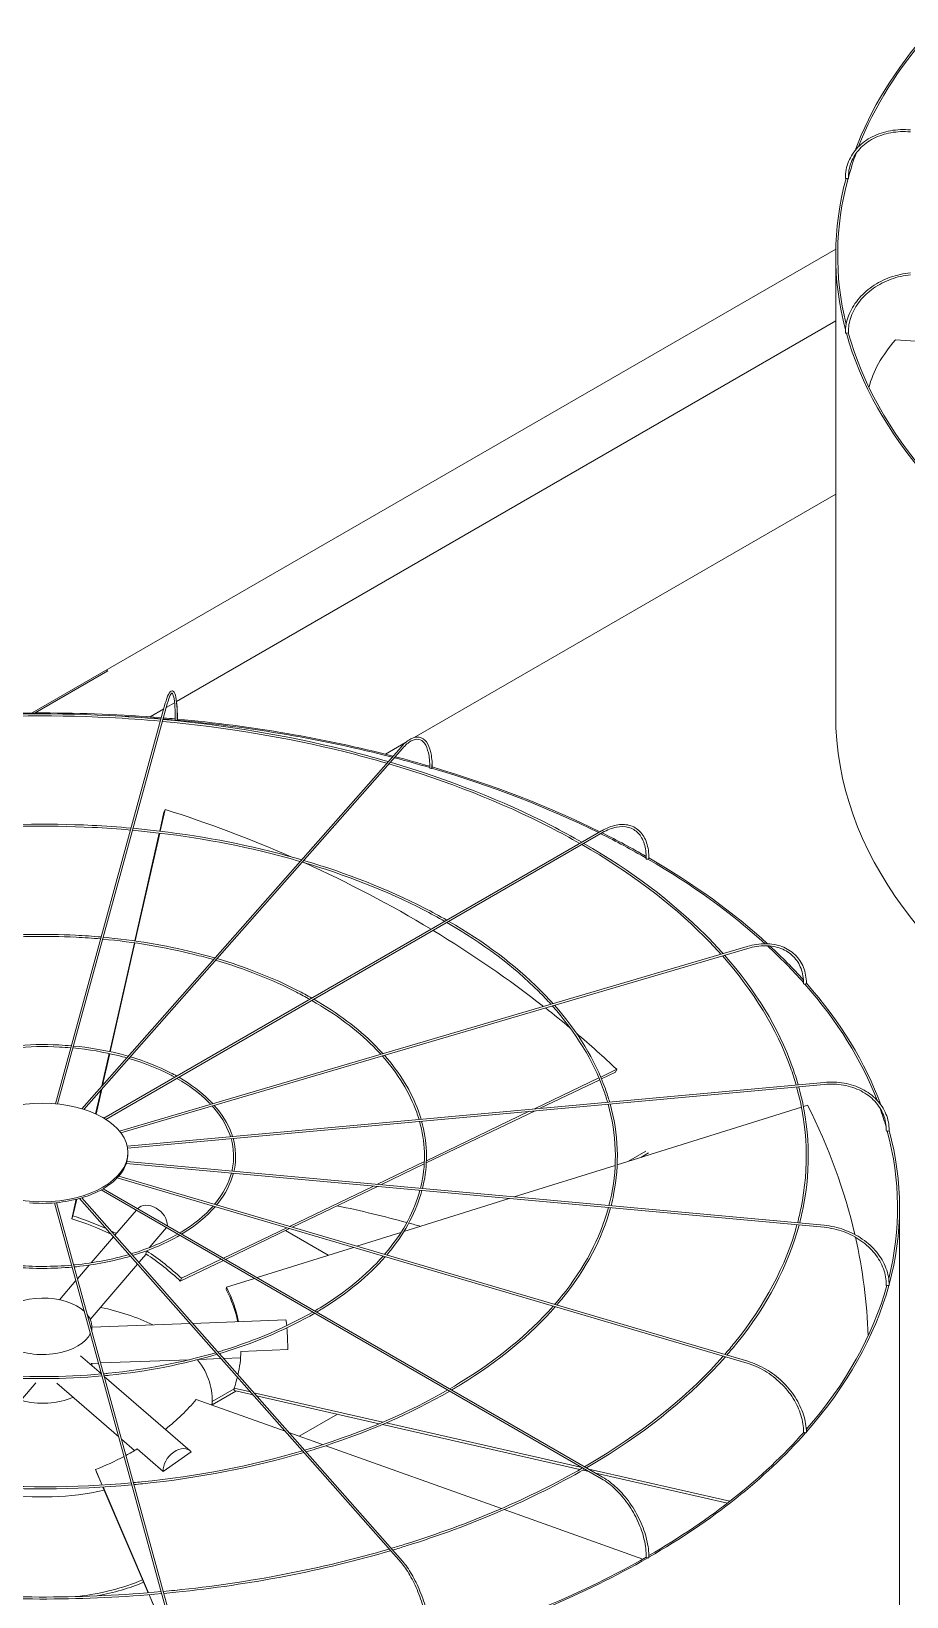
# Model space of a CAD drawing. Header units: millimetres. Extents: x -312439 to 477422, y -331570 to 212570.
# Drawn here: x -168549 to -167478, y -84572 to -82656 of the extents above; entities that cross this region are included whole.
import ezdxf

# ---------------------------------------------------------------- set-up
doc = ezdxf.new("R2010")
doc.units = ezdxf.units.MM

msp = doc.modelspace()

# ---------------------------------------------------------------- linework, layer by layer
at = {"color": 3, "linetype": 'Continuous', "lineweight": 0, "extrusion": (-1.11022e-16, 0.816497, 0.57735)}
for p, q in [((-167564.407, -82922.306), (-168548.023, -83490.197)), ((-167564.487, -83492.686), (-167564.487, -82929.797)), ((-168371.303, -83476.168), (-167564.487, -83010.352)), ((-167405.142, -83039.118), (-167491.304, -83033.622)), ((-167564.487, -83222.352), (-168080.528, -83520.289)), ((-168455.356, -83438.696), (-168544.522, -83490.175)), ((-168457.088, -83437.696), (-168455.356, -83438.696)), ((-168519.584, -83968.496), (-168385.116, -83478.327)), ((-168517.109, -83968.733), (-168382.754, -83478.975)), ((-168403.771, -83494.913), (-168387.011, -83485.237)), ((-168383.993, -83483.494), (-168373.787, -83477.602)), ((-168096.595, -83531.916), (-168487.272, -83974.598)), ((-168094.758, -83533.537), (-168484.708, -83975.394)), ((-168090.96, -83526.311), (-168115.78, -83540.641)), ((-168392, -83634.825), (-168386.771, -83611.741)), ((-168385.441, -83608.31), (-168391.461, -83634.89)), ((-168386.771, -83611.741), (-168385.441, -83608.31)), ((-168460.274, -83986.239), (-167851.082, -83634.522)), ((-168457.909, -83987.703), (-167849.857, -83636.644)), ((-168422.43, -83769.17), (-168392.544, -83637.227)), ((-168392.005, -83637.292), (-168421.894, -83769.247)), ((-168453.123, -83904.677), (-168422.973, -83771.567)), ((-168422.437, -83771.644), (-168452.595, -83904.791)), ((-168441.232, -84002.072), (-167672.662, -83775.978)), ((-168439.596, -84004.144), (-167671.971, -83778.328)), ((-168462.637, -83946.684), (-168453.664, -83907.066)), ((-168453.137, -83907.18), (-168461.893, -83945.84)), ((-167852.139, -83935.822), (-167832.533, -83926.412)), ((-167833.863, -83929.844), (-167832.533, -83926.412)), ((-167578.767, -83942.36), (-168431.855, -84020.369)), ((-167578.544, -83944.799), (-168431.398, -84022.787)), ((-167933.313, -83974.781), (-167854.35, -83936.883)), ((-167853.374, -83939.208), (-167926.123, -83974.123)), ((-167833.863, -83929.844), (-167851.162, -83938.147)), ((-168470.394, -83980.926), (-168463.765, -83951.664)), ((-168463.021, -83950.82), (-168469.893, -83981.158)), ((-167932.454, -83977.162), (-168065.613, -84041.069)), ((-168065.494, -84038.219), (-167939.645, -83977.819)), ((-167606.427, -83972.532), (-167831.954, -84043.183)), ((-167598.983, -83970.2), (-167604.075, -83971.795)), ((-167578.767, -84119.789), (-168432.925, -84041.682)), ((-167578.544, -84117.35), (-168432.202, -84039.289)), ((-168430.989, -84030.122), (-168430.989, -84028.122)), ((-168126.054, -84067.284), (-168067.989, -84039.417)), ((-167796.923, -84026.569), (-167818.281, -84038.9)), ((-167803.134, -84034.155), (-167793.459, -84028.569)), ((-167672.662, -84286.171), (-168443.99, -84059.266)), ((-167671.971, -84283.821), (-168442.152, -84057.253)), ((-168068.132, -84042.279), (-168121.165, -84067.731)), ((-167834.441, -84043.962), (-167957.955, -84082.656)), ((-168463.672, -84073.948), (-167851.082, -84427.627)), ((-167849.857, -84425.505), (-168461.195, -84072.549)), ((-168233.218, -84118.716), (-168130.359, -84069.35)), ((-168125.47, -84069.797), (-168229.61, -84119.778)), ((-168520.63, -84089.838), (-168385.116, -84583.822)), ((-168382.754, -84583.174), (-168518.152, -84089.615)), ((-168499.467, -84109.282), (-168494.083, -84085.514)), ((-168493.497, -84085.367), (-168498.137, -84105.851)), ((-168490.017, -84084.441), (-168096.595, -84530.233)), ((-168094.758, -84528.612), (-168487.414, -84083.689)), ((-168420.575, -84098.83), (-168446.922, -84129.571)), ((-167964.033, -84084.56), (-168093.015, -84124.966)), ((-167486.28, -84658.546), (-167486.28, -84095.657)), ((-168499.467, -84109.282), (-168498.137, -84105.851)), ((-168448.532, -84131.449), (-168475.736, -84163.191)), ((-168383.783, -84120.072), (-168404.907, -84144.72)), ((-168314.044, -84157.507), (-168236.516, -84120.299)), ((-168232.908, -84121.361), (-168311.402, -84159.033)), ((-168185.779, -84154.026), (-168238.068, -84123.837)), ((-168096.619, -84126.095), (-168150.624, -84143.013)), ((-168408.442, -84152.618), (-168417.38, -84163.046)), ((-168154.827, -84144.33), (-168272.836, -84181.299)), ((-168478.167, -84166.028), (-168492.577, -84182.841)), ((-168418.989, -84164.924), (-168476.956, -84232.56)), ((-168314.077, -84160.317), (-168366.789, -84185.615)), ((-168365.459, -84182.183), (-168316.719, -84158.791)), ((-168494.501, -84185.086), (-168514.558, -84208.489)), ((-168366.789, -84185.615), (-168365.459, -84182.183)), ((-168310.45, -84196.009), (-168310.355, -84193.052)), ((-168276.012, -84182.294), (-168310.355, -84193.052)), ((-168237.513, -84233.219), (-168351.715, -84237.451)), ((-168354.879, -84237.569), (-168475.153, -84242.026)), ((-168475.153, -84240.983), (-168475.153, -84246.357)), ((-168292.511, -84271.646), (-168235.283, -84269.525)), ((-168463.25, -84299.334), (-168488.792, -84277.2)), ((-168466.827, -84285.963), (-168475.834, -84286.297)), ((-168475.153, -84286.272), (-168475.153, -84289.02)), ((-168355.699, -84281.844), (-168464.313, -84285.87)), ((-168317.068, -84280.413), (-168343.795, -84281.403)), ((-168292.989, -84279.52), (-168313.904, -84280.295)), ((-168608.334, -84385.852), (-168543.493, -84310.195)), ((-168354.806, -84393.31), (-168459.799, -84302.325)), ((-168442.075, -84376.191), (-168517.749, -84310.614)), ((-168300.896, -84317.537), (-168327.875, -84333.114)), ((-168327.875, -84337.114), (-168298.67, -84320.252)), ((-168300.966, -84319.729), (-168300.871, -84316.772)), ((-168277.687, -84325.035), (-168300.966, -84319.729)), ((-168300.871, -84316.772), (-168280.977, -84321.307)), ((-168276.888, -84322.239), (-168118.719, -84358.294)), ((-168123.297, -84360.229), (-168273.597, -84325.968)), ((-168238.56, -84369.371), (-168347.266, -84330.544)), ((-168327.875, -84337.47), (-168327.875, -84330.22)), ((-168174.493, -84348.559), (-168221.249, -84375.554)), ((-167877.638, -84416.228), (-168119.204, -84361.162)), ((-168114.66, -84359.22), (-167874.904, -84413.873)), ((-168422.688, -84392.992), (-168438.743, -84379.079)), ((-168192.538, -84385.809), (-168233.789, -84371.075)), ((-168419.413, -84391.036), (-168387.617, -84418.59)), ((-168387.617, -84418.59), (-168353.422, -84394.77)), ((-167973.529, -84464.033), (-168188.764, -84387.157)), ((-168470.46, -84416.36), (-168462.34, -84435.276)), ((-168469.225, -84419.697), (-168470.46, -84416.36)), ((-168462.532, -84435.287), (-168469.225, -84419.697)), ((-167866.38, -84418.794), (-167874.114, -84417.031)), ((-167866.809, -84415.718), (-167694.092, -84455.09)), ((-167697.058, -84457.392), (-167858.285, -84420.64)), ((-168405.927, -84567.143), (-168461.505, -84437.679)), ((-168461.313, -84437.667), (-168405.736, -84567.128)), ((-167800.472, -84525.844), (-167970.158, -84465.237)), ((-168376.231, -84636.316), (-168404.907, -84569.518)), ((-168404.717, -84569.503), (-168376.298, -84635.7))]:
    msp.add_line(p, q, dxfattribs=at)
at = {"color": 3, "linetype": 'Continuous', "lineweight": 0}
for centre, major_axis, ratio, start_param, end_param in [((-166515.719, -82929.797), (-1048.768, 0), 0.57735027, 5.81359811, 6.07011802), ((-166515.719, -82929.797), (-1046.319, 0), 0.57735027, 5.81336511, 6.06128621), ((-166515.719, -82929.797), (-1046.319, 0), 0.57735027, 6.07532621, 6.12502314), ((-166515.719, -82929.797), (-1048.768, 0), 0.57735027, 6.12772105, 6.43448057), ((-166515.719, -82929.797), (-1046.319, 0), 0.57735027, 6.1272654, 6.42392093), ((-167551.403, -82835.38), (1.225, 0), 0.57735027, 3.14159265, 5.07887352), ((-167550.194, -82835.491), (1.225, 0.023), 0.57529521, 4.54449158, 6.11528791), ((-167550.194, -82835.491), (1.225, 0.023), 0.57529521, 6.11528791, 6.28318531), ((-167551.403, -83024.714), (1.225, 0), 0.57735027, 3.14159265, 5.39303278), ((-166515.719, -82929.797), (-1048.768, 0), 0.57735027, 0.1585854, 0.46892864), ((-167550.194, -83024.603), (1.225, 0.023), 0.57926583, 4.8585762, 6.28318531), ((-166515.719, -82929.797), (-1046.319, 0), 0.57735027, 0.15790655, 0.46457773), ((-166515.814, -83095.842), (-1010.701, -20.593), 0.30331876, 6.01219977, 6.20271663), ((-168535.048, -84095.657), (-1048.768, 0), 0.57735027, 4.57359934, 4.85199434), ((-168535.048, -84095.657), (-1046.319, 0), 0.57735027, 4.57364216, 4.63432464), ((-168535.048, -84095.657), (-1046.319, 0), 0.57735027, 4.55682048, 4.57124415), ((-168535.048, -84095.657), (-1048.768, 0), 0.57735027, 4.55718579, 4.57120693), ((-168371.705, -83498.903), (1.225, -0.004), 0.56474576, 3.14159265, 4.55699194), ((-168371.705, -83498.903), (1.225, -0.004), 0.56474576, 4.55699194, 6.12778827), ((-168535.048, -84095.657), (-1046.319, 0), 0.57735027, 4.2914666, 4.55448885), ((-168371.513, -83498.205), (1.225, 0), 0.57735027, 5.71748689, 6.28318531), ((-168535.048, -84095.657), (-1048.768, 0), 0.57735027, 4.29134899, 4.55463788), ((-166515.719, -83492.686), (-1048.768, 0), 0.57735027, 0, 3.14159265), ((-168535.048, -84095.657), (-1048.768, 0), 0.57735027, 4.24381435, 4.28857014), ((-168535.048, -84095.657), (-1046.319, 0), 0.57735027, 4.24262693, 4.28868124), ((-168060.184, -83557.342), (1.225, -0.01), 0.56597275, 3.14159265, 4.24604342), ((-168060.184, -83557.342), (1.225, -0.01), 0.56597275, 4.24604342, 5.81683974), ((-168535.048, -84095.657), (-1046.319, 0), 0.57735027, 4.00461262, 4.24016109), ((-168059.628, -83556.712), (1.225, 0), 0.57735027, 5.29033196, 6.28318531), ((-168535.048, -84095.657), (-1048.768, 0), 0.57735027, 4.00443097, 4.24060103), ((-168533.718, -84262.937), (-942.562, 365.4), 0.65992862, 4.64663537, 4.80984928), ((-168535.048, -84095.657), (-1046.319, 0), 0.57735027, 3.92863661, 4.00129229), ((-168535.048, -84095.657), (-1048.768, 0), 0.57735027, 3.93098858, 4.00111844), ((-168533.718, -84262.937), (-942.562, 365.4), 0.65992862, 4.45394149, 4.62923067), ((-167795.189, -83668.499), (1.225, -0.016), 0.56830663, 3.14159265, 3.93464288), ((-167795.189, -83668.499), (1.225, -0.016), 0.56830663, 3.93464288, 5.50543921), ((-168535.048, -84095.657), (-1046.319, 0), 0.57735027, 3.70570419, 3.9258203), ((-167794.323, -83667.999), (-1.225, 0), 0.57735027, 1.83263032, 3.14159265), ((-168535.048, -84095.657), (-1048.768, 0), 0.57735027, 3.70411228, 3.92650775), ((-168533.718, -84262.937), (-942.562, 365.4), 0.65992862, 4.28319099, 4.45112181), ((-168535.048, -84095.657), (-1046.319, 0), 0.57735027, 3.61515195, 3.70067928), ((-168535.048, -84095.657), (-1048.768, 0), 0.57735027, 3.61992048, 3.69877001), ((-167602.659, -83821.495), (-1.225, 0.021), 0.57151893, 0, 0.48093441), ((-167602.659, -83821.495), (-1.225, 0.021), 0.57151893, 0.48093441, 2.05173073), ((-168535.048, -84095.657), (-1046.319, 0), 0.57735027, 3.3609423, 3.61148113), ((-167601.567, -83821.174), (-1.225, 0), 0.57735027, 1.51847105, 3.14159265), ((-168535.048, -84095.657), (-1048.768, 0), 0.57735027, 3.35086888, 3.61231471), ((-168533.718, -84262.937), (-942.562, 365.4), 0.65992862, 4.23904287, 4.2800546), ((-168533.718, -84262.937), (-942.562, 365.4), 0.65992862, 4.15803474, 4.22871948), ((-168534.953, -84263.412), (1010.388, -32.497), 0.79709982, 0.20844184, 0.41264052), ((-168535.048, -84095.657), (-1046.319, 0), 0.57735027, 3.30554955, 3.34466555), ((-167501.439, -84001.351), (-1.225, 0.023), 0.57529521, 0, 0.1678974), ((-167501.439, -84001.351), (-1.225, 0.023), 0.57529521, 0.1678974, 1.73869372), ((-168535.048, -84095.657), (-1046.319, 0), 0.57735027, 2.9973499, 3.29716571), ((-167500.23, -84001.241), (-1.225, 0), 0.57735027, 1.20431179, 3.14159265), ((-168535.048, -84095.657), (-1048.768, 0), 0.57735027, 2.98561554, 3.29783032), ((-168535.481, -84030.122), (-104.492, 0), 0.57735027, 2.67392209, 2.98094469), ((-168535.481, -84030.122), (-104.492, 0), 0.57735027, 2.98808135, 3.14159265), ((-168535.481, -84030.122), (-104.492, 0), 0.57735027, 2.35976282, 2.66678542), ((-168535.481, -84030.122), (-104.492, 0), 0.57735027, 2.04560356, 2.35262616), ((-168535.481, -84030.122), (-104.492, 0), 0.57735027, 1.41728503, 1.72430763), ((-168535.481, -84030.122), (-104.492, 0), 0.57735027, 1.73144429, 2.03846689), ((-168402.458, -84111.663), (-16.786, 14.386), 0.73180825, 3.6699438, 6.25547108), ((-168535.048, -84660.546), (1046.319, 0), 0.57735027, 1.13086203, 1.21917829), ((-168535.048, -84266.369), (-226.18, 87.683), 0.65992862, 4.59602029, 4.80984928), ((-168533.718, -84262.937), (226.18, -87.683), 0.65992862, 1.48816133, 1.66825663), ((-168535.048, -84660.546), (1046.319, 0), 0.57735027, 1.11315293, 1.12829513), ((-168533.718, -84262.937), (226.18, -87.683), 0.65992862, 1.43137513, 1.46305029), ((-168534.953, -84263.412), (1010.388, -32.497), 0.79709982, 0.05380476, 0.20420122), ((-168535.048, -84266.369), (-226.18, 87.683), 0.65992862, 4.15803474, 4.39268064), ((-168533.718, -84262.937), (226.18, -87.683), 0.65992862, 1.01644208, 1.25303729), ((-168534.953, -84263.412), (242.456, -7.798), 0.79709982, 0.18583027, 0.41264052), ((-168535.048, -84095.657), (-1046.319, 0), 0.57735027, 2.6752935, 2.98289949), ((-168535.048, -84095.657), (-1048.768, 0), 0.57735027, 2.67086857, 2.98332964), ((-167501.439, -84190.463), (-1.225, 0.023), 0.57926583, 0, 1.42460911), ((-167500.23, -84190.574), (-1.225, 0), 0.57735027, 0.89015252, 3.14159265), ((-168535.048, -84240.983), (-59.895, 0), 0.57735027, 3.69756416, 5.76575409), ((-168535.048, -84266.369), (242.456, -7.798), 0.79709982, 0.20115917, 0.41264052), ((-168535.048, -84240.983), (-59.895, 0), 0.57735027, 3.02719924, 3.57014533), ((-168535.048, -84330.22), (-207.174, 0), 0.57735027, 4.00561733, 4.36390833), ((-168236.694, -84255.311), (-0.819, 22.092), 0.05230802, 5.46284956, 6.28318531), ((-168535.048, -84240.983), (-59.895, 0), 0.57735027, 0.78539816, 2.89978042), ((-168236.694, -84255.311), (-0.819, 22.092), 0.05230802, 4.01155215, 5.31083021), ((-168534.953, -84263.412), (242.456, -7.798), 0.79709982, 6.13145768, 6.28093219), ((-168535.048, -84330.22), (-207.174, 0), 0.57735027, 3.08204121, 3.55783774), ((-168534.953, -84263.412), (242.456, -7.798), 0.79709982, 6.04401129, 6.11604234), ((-168535.048, -84300.605), (-59.895, 0), 0.57735027, 1.1079301, 2.23846982), ((-168536.283, -84263.032), (-227.492, -84.221), 0.6873805, 2.02158825, 2.2576377), ((-168535.048, -84095.657), (-1046.319, 0), 0.57735027, 2.35898226, 2.6687056), ((-168535.048, -84095.657), (-1048.768, 0), 0.57735027, 2.35667794, 2.66891462), ((-167602.659, -84370.32), (-1.225, 0.021), 0.58304212, 0, 1.10944839), ((-167601.567, -84370.641), (-1.225, 0), 0.57735027, 0.57599326, 3.14159265), ((-168536.283, -84263.032), (-227.492, -84.221), 0.6873805, 1.60582316, 1.76537716), ((-168536.283, -84263.032), (-227.492, -84.221), 0.6873805, 1.7758456, 1.84274406), ((-168369.284, -84410.017), (14.478, 16.707), 0.67950023, 6.14949631, 8.84418497), ((-168535.048, -84330.22), (-207.174, 0), 0.57735027, 1.30817895, 1.9425337), ((-168535.048, -84095.657), (-1046.319, 0), 0.57735027, 2.04376734, 2.35460013), ((-168535.048, -84095.657), (-1048.768, 0), 0.57735027, 2.04258502, 2.35459852), ((-167795.189, -84523.315), (-1.225, 0.017), 0.58625442, 0, 0.79329185), ((-167794.323, -84523.815), (-1.225, 0), 0.57735027, 0.26183399, 3.14159265), ((-168535.048, -84454.725), (-207.174, 0), 0.57735027, 1.77816663, 2.202298), ((-168535.048, -84454.725), (-212.072, 0), 0.57735027, 1.89063678, 2.19285982)]:
    msp.add_ellipse(centre, major_axis=major_axis, ratio=ratio, start_param=start_param, end_param=end_param, dxfattribs=at)
msp.add_ellipse((-168535.481, -84028.122), major_axis=(-104.492, 0), ratio=0.57735027, dxfattribs=at)
for points, knots in [([(-167552.628, -82835.38), (-167552.628, -82828.436), (-167551.296, -82821.606), (-167546.101, -82808.863), (-167542.239, -82802.953), (-167532.382, -82792.639), (-167526.389, -82788.236), (-167512.872, -82781.353), (-167505.349, -82778.874), (-167489.503, -82776.067), (-167481.183, -82775.739), (-167472.866, -82776.499)], [4.71238898, 4.71238898, 4.71238898, 4.71238898, 5.02654825, 5.02654825, 5.34070751, 5.34070751, 5.65486678, 5.65486678, 5.96902604, 5.96902604, 6.28318531, 6.28318531, 6.28318531, 6.28318531]), ([(-167473.089, -82778.939), (-167481.15, -82778.202), (-167489.206, -82778.531), (-167504.499, -82781.284), (-167511.733, -82783.706), (-167524.656, -82790.389), (-167530.343, -82794.646), (-167539.618, -82804.561), (-167543.204, -82810.215), (-167547.942, -82822.366), (-167549.093, -82828.862), (-167548.969, -82835.468)], [0, 0, 0, 0, 0.31726804, 0.31726804, 0.63453608, 0.63453608, 0.95180412, 0.95180412, 1.26907216, 1.26907216, 1.5863402, 1.5863402, 1.5863402, 1.5863402]), ([(-167552.628, -83024.714), (-167552.628, -83017.769), (-167551.297, -83010.714), (-167546.122, -82997.074), (-167542.28, -82990.492), (-167532.471, -82978.435), (-167526.506, -82972.96), (-167513.037, -82963.639), (-167505.535, -82959.794), (-167489.719, -82954.099), (-167481.406, -82952.251), (-167473.089, -82951.49)], [4.71238898, 4.71238898, 4.71238898, 4.71238898, 5.02654825, 5.02654825, 5.34070751, 5.34070751, 5.65486678, 5.65486678, 5.96902604, 5.96902604, 6.28318531, 6.28318531, 6.28318531, 6.28318531]), ([(-167472.866, -82953.929), (-167480.927, -82954.666), (-167488.991, -82956.47), (-167504.313, -82962.03), (-167511.568, -82965.786), (-167524.541, -82974.866), (-167530.256, -82980.189), (-167539.579, -82991.86), (-167543.185, -82998.205), (-167547.942, -83011.276), (-167549.093, -83017.998), (-167548.969, -83024.58)], [0, 0, 0, 0, 0.31726804, 0.31726804, 0.63453608, 0.63453608, 0.95180412, 0.95180412, 1.26907216, 1.26907216, 1.5863402, 1.5863402, 1.5863402, 1.5863402]), ([(-168370.289, -83498.205), (-168370.289, -83491.391), (-168370.495, -83485.325), (-168371.306, -83475.251), (-168371.903, -83471.255), (-168373.511, -83465.568), (-168374.413, -83463.507), (-168377.553, -83463.046), (-168378.546, -83463.636), (-168380.751, -83465.977), (-168381.981, -83468.595), (-168383.899, -83474.121), (-168384.508, -83476.111), (-168385.116, -83478.327)], [4.71238898, 4.71238898, 4.71238898, 4.71238898, 5.02654825, 5.02654825, 5.34070751, 5.34070751, 5.65486678, 5.65486678, 5.82360284, 5.82360284, 6.1377621, 6.1377621, 6.28318531, 6.28318531, 6.28318531, 6.28318531]), ([(-168382.754, -83478.975), (-168381.481, -83474.335), (-168380.204, -83470.769), (-168377.979, -83466.447), (-168376.983, -83465.848), (-168376.876, -83465.848), (-168376.057, -83466.442), (-168374.648, -83471.1), (-168374.071, -83474.5), (-168373.229, -83483.473), (-168372.981, -83489.193), (-168372.928, -83496.745), (-168372.926, -83497.813), (-168372.93, -83498.899)], [0, 0, 0, 0, 0.31526689, 0.31526689, 0.60947257, 0.60947257, 0.92674061, 0.92674061, 1.22083726, 1.22083726, 1.53563039, 1.53563039, 1.5863402, 1.5863402, 1.5863402, 1.5863402]), ([(-168371.816, -83473.664), (-168371.779, -83473.907), (-168371.743, -83474.154), (-168371.136, -83478.501), (-168370.759, -83483.714), (-168370.506, -83492.663), (-168370.471, -83495.704), (-168370.48, -83498.904)], [7.384497053, 7.384497053, 7.384497053, 7.384497053, 7.403952931, 7.403952931, 7.721220971, 7.721220971, 7.869487909, 7.869487909, 7.869487909, 7.869487909]), ([(-168390.47, -83497.846), (-168411.715, -83495.924), (-168433.075, -83494.425), (-168529.776, -83489.581), (-168605.841, -83491.094), (-168680.492, -83497.846)], [3.771589677, 3.771589677, 3.771589677, 3.771589677, 3.840445898, 3.840445898, 4.082391957, 4.082391957, 4.082391957, 4.082391957]), ([(-168391.129, -83500.246), (-168411.921, -83498.371), (-168432.822, -83496.901), (-168529.074, -83492.03), (-168605.163, -83493.513), (-168679.833, -83500.246)], [3.7720633, 3.7720633, 3.7720633, 3.7720633, 3.839550132, 3.839550132, 4.081918334, 4.081918334, 4.081918334, 4.081918334]), ([(-168114.046, -83551.69), (-168130.774, -83546.816), (-168147.756, -83542.233), (-168236.431, -83520.148), (-168311.771, -83507.525), (-168388.651, -83500.471)], [3.459637643, 3.459637643, 3.459637643, 3.459637643, 3.519736913, 3.519736913, 3.769381517, 3.769381517, 3.769381517, 3.769381517]), ([(-168112.256, -83549.661), (-168129.518, -83544.615), (-168147.05, -83539.878), (-168236.148, -83517.72), (-168311.305, -83505.13), (-168387.992, -83498.072)], [3.458315721, 3.458315721, 3.458315721, 3.458315721, 3.520259366, 3.520259366, 3.768912043, 3.768912043, 3.768912043, 3.768912043]), ([(-168058.403, -83556.712), (-168058.403, -83549.851), (-168059.005, -83543.656), (-168061.391, -83533.155), (-168063.169, -83528.843), (-168067.892, -83522.504), (-168070.887, -83520.481), (-168077.448, -83519.342), (-168080.885, -83520.035), (-168088.137, -83523.716), (-168091.995, -83526.86), (-168096.092, -83531.35), (-168096.343, -83531.631), (-168096.595, -83531.916)], [4.71238898, 4.71238898, 4.71238898, 4.71238898, 5.02654825, 5.02654825, 5.34070751, 5.34070751, 5.65486678, 5.65486678, 5.94845155, 5.94845155, 6.26261081, 6.26261081, 6.28318531, 6.28318531, 6.28318531, 6.28318531]), ([(-168094.758, -83533.537), (-168091.102, -83529.394), (-168087.471, -83526.332), (-168080.739, -83522.644), (-168077.676, -83522.018), (-168072.311, -83522.958), (-168069.923, -83524.534), (-168065.815, -83530.128), (-168064.15, -83534.147), (-168061.941, -83544.158), (-168061.382, -83550.12), (-168061.406, -83556.947), (-168061.407, -83557.139), (-168061.409, -83557.332)], [6.28318531, 6.28318531, 6.28318531, 6.28318531, 6.59783007, 6.59783007, 6.91209691, 6.91209691, 7.22936495, 7.22936495, 7.54663299, 7.54663299, 7.86046851, 7.86046851, 7.86952551, 7.86952551, 7.86952551, 7.86952551]), ([(-167877.674, -83649.876), (-167889.412, -83643.171), (-167901.459, -83636.646), (-167973.541, -83599.624), (-168040.15, -83573.384), (-168111.45, -83552.45)], [3.146975566, 3.146975566, 3.146975566, 3.146975566, 3.199958928, 3.199958928, 3.456525414, 3.456525414, 3.456525414, 3.456525414]), ([(-167875.219, -83648.458), (-167887.399, -83641.476), (-167899.909, -83634.687), (-167972.308, -83597.509), (-168038.663, -83571.336), (-168109.661, -83550.423)], [3.145113132, 3.145113132, 3.145113132, 3.145113132, 3.200037836, 3.200037836, 3.455209352, 3.455209352, 3.455209352, 3.455209352]), ([(-168058.997, -83553.294), (-168058.974, -83554.111), (-168058.961, -83554.938), (-168058.954, -83556.295), (-168058.955, -83556.818), (-168058.959, -83557.345)], [7.8059806913, 7.8059806913, 7.8059806913, 7.8059806913, 7.8451401512, 7.8451401512, 7.8694167814, 7.8694167814, 7.8694167814, 7.8694167814]), ([(-168427.037, -83631.141), (-168442.886, -83629.713), (-168458.819, -83628.598), (-168531.134, -83624.982), (-168588.055, -83626.107), (-168643.925, -83631.141)], [3.772165081, 3.772165081, 3.772165081, 3.772165081, 3.840593344, 3.840593344, 4.081816553, 4.081816553, 4.081816553, 4.081816553]), ([(-168427.696, -83633.541), (-168443.091, -83632.16), (-168458.566, -83631.074), (-168530.432, -83627.431), (-168587.376, -83628.526), (-168643.266, -83633.541)], [3.772797592, 3.772797592, 3.772797592, 3.772797592, 3.839399606, 3.839399606, 4.081184042, 4.081184042, 4.081184042, 4.081184042]), ([(-168220.165, -83671.935), (-168232.423, -83668.375), (-168244.861, -83665.023), (-168311.058, -83648.533), (-168367.559, -83639.062), (-168425.217, -83633.766)], [3.460983159, 3.460983159, 3.460983159, 3.460983159, 3.519648571, 3.519648571, 3.769222865, 3.769222865, 3.769222865, 3.769222865]), ([(-168218.374, -83669.905), (-168231.166, -83666.174), (-168244.155, -83662.669), (-168310.775, -83646.105), (-168367.094, -83636.666), (-168424.559, -83631.367)], [3.459218713, 3.459218713, 3.459218713, 3.459218713, 3.520344822, 3.520344822, 3.768597722, 3.768597722, 3.768597722, 3.768597722]), ([(-167793.098, -83667.999), (-167793.098, -83661.099), (-167794.043, -83654.719), (-167797.777, -83643.604), (-167800.57, -83638.87), (-167807.764, -83631.59), (-167812.157, -83629.046), (-167822.027, -83626.441), (-167827.494, -83626.373), (-167838.951, -83628.648), (-167844.947, -83631), (-167850.976, -83634.461), (-167851.029, -83634.492), (-167851.082, -83634.522)], [3.14159265, 3.14159265, 3.14159265, 3.14159265, 3.45575192, 3.45575192, 3.76991118, 3.76991118, 4.08269654, 4.08269654, 4.39544819, 4.39544819, 4.70960746, 4.70960746, 4.71238898, 4.71238898, 4.71238898, 4.71238898]), ([(-167849.857, -83636.644), (-167844.108, -83633.324), (-167838.382, -83631.082), (-167827.585, -83628.942), (-167822.519, -83629.042), (-167813.515, -83631.496), (-167809.57, -83633.845), (-167803.079, -83640.619), (-167800.537, -83645.052), (-167797.157, -83655.641), (-167796.324, -83661.79), (-167796.414, -83668.483)], [1.57079633, 1.57079633, 1.57079633, 1.57079633, 1.88806437, 1.88806437, 2.20533241, 2.20533241, 2.52260045, 2.52260045, 2.83986849, 2.83986849, 3.15713653, 3.15713653, 3.15713653, 3.15713653]), ([(-167704.929, -83785.471), (-167711.562, -83778.07), (-167718.492, -83770.758), (-167766.712, -83722.569), (-167817.122, -83684.713), (-167875.216, -83651.285)], [2.833719703, 2.833719703, 2.833719703, 2.833719703, 2.880073873, 2.880073873, 3.143270218, 3.143270218, 3.143270218, 3.143270218]), ([(-167702.327, -83784.705), (-167709.205, -83776.998), (-167716.402, -83769.386), (-167764.809, -83720.994), (-167814.994, -83683.236), (-167872.766, -83649.87)], [2.831913395, 2.831913395, 2.831913395, 2.831913395, 2.879924499, 2.879924499, 3.141418031, 3.141418031, 3.141418031, 3.141418031]), ([(-168042.95, -83745.297), (-168051.456, -83740.457), (-168060.177, -83735.742), (-168113.97, -83708.112), (-168164.005, -83688.407), (-168217.567, -83672.693)], [3.148849473, 3.148849473, 3.148849473, 3.148849473, 3.199944541, 3.199944541, 3.456834427, 3.456834427, 3.456834427, 3.456834427]), ([(-168040.493, -83743.879), (-168049.441, -83738.761), (-168058.627, -83733.783), (-168112.737, -83705.997), (-168162.518, -83686.36), (-168215.778, -83670.666)], [3.146361804, 3.146361804, 3.146361804, 3.146361804, 3.200049713, 3.200049713, 3.455080387, 3.455080387, 3.455080387, 3.455080387]), ([(-167913.171, -83846.73), (-167917.932, -83841.448), (-167922.895, -83836.225), (-167958.873, -83800.273), (-167996.785, -83771.82), (-168040.488, -83746.705)], [2.83591825, 2.83591825, 2.83591825, 2.83591825, 2.880098074, 2.880098074, 3.143909361, 3.143909361, 3.143909361, 3.143909361]), ([(-167910.567, -83845.964), (-167915.574, -83840.375), (-167920.805, -83834.853), (-167956.97, -83798.697), (-167994.657, -83770.343), (-168038.037, -83745.29)], [2.833499431, 2.833499431, 2.833499431, 2.833499431, 2.879899034, 2.879899034, 3.141439875, 3.141439875, 3.141439875, 3.141439875]), ([(-168463.592, -83764.392), (-168474.048, -83763.456), (-168484.559, -83762.725), (-168532.496, -83760.336), (-168570.277, -83761.074), (-168607.37, -83764.392)], [3.773286698, 3.773286698, 3.773286698, 3.773286698, 3.840886477, 3.840886477, 4.080694936, 4.080694936, 4.080694936, 4.080694936]), ([(-168464.25, -83766.792), (-168474.253, -83765.903), (-168484.306, -83765.201), (-168531.794, -83762.785), (-168569.598, -83763.493), (-168606.712, -83766.792)], [3.774238416, 3.774238416, 3.774238416, 3.774238416, 3.839097695, 3.839097695, 4.079743218, 4.079743218, 4.079743218, 4.079743218]), ([(-168326.253, -83792.144), (-168334.049, -83789.895), (-168341.955, -83787.771), (-168385.68, -83776.873), (-168423.34, -83770.554), (-168461.772, -83767.016)], [3.463595352, 3.463595352, 3.463595352, 3.463595352, 3.51947091, 3.51947091, 3.768879274, 3.768879274, 3.768879274, 3.768879274]), ([(-168324.46, -83790.113), (-168332.792, -83787.693), (-168341.249, -83785.417), (-168385.397, -83774.445), (-168422.874, -83768.159), (-168461.114, -83764.617)], [3.46094335, 3.46094335, 3.46094335, 3.46094335, 3.520514255, 3.520514255, 3.7679441, 3.7679441, 3.7679441, 3.7679441]), ([(-167600.343, -83821.174), (-167600.343, -83814.244), (-167601.54, -83807.646), (-167606.242, -83795.768), (-167609.747, -83790.494), (-167618.709, -83781.827), (-167624.163, -83778.436), (-167636.446, -83773.872), (-167643.273, -83772.696), (-167657.626, -83772.645), (-167665.149, -83773.768), (-167672.662, -83775.978)], [4.71238898, 4.71238898, 4.71238898, 4.71238898, 5.02654825, 5.02654825, 5.34070751, 5.34070751, 5.65486678, 5.65486678, 5.96902604, 5.96902604, 6.28318531, 6.28318531, 6.28318531, 6.28318531]), ([(-168208.188, -83840.698), (-168213.472, -83837.712), (-168218.88, -83834.799), (-168254.39, -83816.559), (-168287.84, -83803.393), (-168323.653, -83792.9)], [3.152476318, 3.152476318, 3.152476318, 3.152476318, 3.199914714, 3.199914714, 3.457374967, 3.457374967, 3.457374967, 3.457374967]), ([(-168205.727, -83839.277), (-168211.457, -83836.016), (-168217.331, -83832.84), (-168253.157, -83814.444), (-168286.352, -83801.345), (-168321.864, -83790.873)], [3.148732281, 3.148732281, 3.148732281, 3.148732281, 3.200072384, 3.200072384, 3.454746323, 3.454746323, 3.454746323, 3.454746323]), ([(-167612.934, -83945.484), (-167614.956, -83938.403), (-167617.223, -83931.344), (-167636.688, -83876.846), (-167664.815, -83830.683), (-167703.125, -83787.493)], [2.519571261, 2.519571261, 2.519571261, 2.519571261, 2.559550642, 2.559550642, 2.829500903, 2.829500903, 2.829500903, 2.829500903]), ([(-167610.452, -83945.257), (-167612.566, -83937.815), (-167614.948, -83930.399), (-167634.573, -83875.698), (-167662.555, -83829.73), (-167700.53, -83786.73)], [2.518738954, 2.518738954, 2.518738954, 2.518738954, 2.560443172, 2.560443172, 2.827714195, 2.827714195, 2.827714195, 2.827714195]), ([(-167671.971, -83778.328), (-167664.708, -83776.192), (-167657.459, -83775.125), (-167643.722, -83775.217), (-167637.237, -83776.376), (-167625.669, -83780.776), (-167620.587, -83784.014), (-167612.29, -83792.247), (-167609.073, -83797.241), (-167604.813, -83808.532), (-167603.771, -83814.829), (-167603.883, -83821.474)], [6.28318531, 6.28318531, 6.28318531, 6.28318531, 6.60045335, 6.60045335, 6.91772139, 6.91772139, 7.23498943, 7.23498943, 7.55225747, 7.55225747, 7.86952551, 7.86952551, 7.86952551, 7.86952551]), ([(-168121.387, -83907.982), (-168124.281, -83904.804), (-168127.285, -83901.658), (-168151.023, -83877.939), (-168176.424, -83858.899), (-168205.721, -83842.102)], [2.840166791, 2.840166791, 2.840166791, 2.840166791, 2.880145835, 2.880145835, 3.145067211, 3.145067211, 3.145067211, 3.145067211]), ([(-168118.777, -83907.214), (-168121.921, -83903.73), (-168125.195, -83900.286), (-168149.121, -83876.364), (-168174.296, -83857.422), (-168203.269, -83840.686)], [2.836508955, 2.836508955, 2.836508955, 2.836508955, 2.879847671, 2.879847671, 3.141363941, 3.141363941, 3.141363941, 3.141363941]), ([(-167843.75, -83966.591), (-167845.194, -83961.599), (-167846.802, -83956.623), (-167861.313, -83915.962), (-167882.492, -83881.235), (-167911.363, -83848.751)], [2.521788299, 2.521788299, 2.521788299, 2.521788299, 2.55939978, 2.55939978, 2.830291828, 2.830291828, 2.830291828, 2.830291828]), ([(-167841.266, -83966.363), (-167842.804, -83961.012), (-167844.527, -83955.679), (-167859.199, -83914.815), (-167880.232, -83880.282), (-167908.767, -83847.988)], [2.520659116, 2.520659116, 2.520659116, 2.520659116, 2.560589234, 2.560589234, 2.827907762, 2.827907762, 2.827907762, 2.827907762]), ([(-168500.147, -83897.644), (-168505.21, -83897.201), (-168510.297, -83896.853), (-168533.857, -83895.691), (-168552.499, -83896.041), (-168570.815, -83897.644)], [3.776630452, 3.776630452, 3.776630452, 3.776630452, 3.841752063, 3.841752063, 4.077351182, 4.077351182, 4.077351182, 4.077351182]), ([(-168500.806, -83900.045), (-168505.415, -83899.647), (-168510.045, -83899.328), (-168533.155, -83898.14), (-168551.82, -83898.462), (-168570.156, -83900.045)], [3.778551419, 3.778551419, 3.778551419, 3.778551419, 3.838185012, 3.838185012, 4.075430215, 4.075430215, 4.075430215, 4.075430215]), ([(-168432.344, -83912.358), (-168435.677, -83911.416), (-168439.048, -83910.519), (-168460.302, -83905.214), (-168479.12, -83902.047), (-168498.327, -83900.267)], [3.471418325, 3.471418325, 3.471418325, 3.471418325, 3.518930063, 3.518930063, 3.767850767, 3.767850767, 3.767850767, 3.767850767]), ([(-168430.548, -83910.323), (-168434.419, -83909.213), (-168438.342, -83908.165), (-168460.018, -83902.785), (-168478.654, -83899.651), (-168497.669, -83897.868)], [3.466082688, 3.466082688, 3.466082688, 3.466082688, 3.521010964, 3.521010964, 3.765995554, 3.765995554, 3.765995554, 3.765995554]), ([(-168373.439, -83936.106), (-168375.493, -83934.97), (-168377.583, -83933.856), (-168394.809, -83925.007), (-168411.674, -83918.379), (-168429.738, -83913.107)], [3.163350536, 3.163350536, 3.163350536, 3.163350536, 3.199816759, 3.199816759, 3.458993739, 3.458993739, 3.458993739, 3.458993739]), ([(-168370.967, -83934.678), (-168373.474, -83933.272), (-168376.033, -83931.898), (-168393.576, -83922.891), (-168410.186, -83916.331), (-168427.949, -83911.08)], [3.15578841, 3.15578841, 3.15578841, 3.15578841, 3.200131949, 3.200131949, 3.453750875, 3.453750875, 3.453750875, 3.453750875]), ([(-168074.558, -83987.696), (-168075.425, -83984.78), (-168076.375, -83981.871), (-168085.934, -83955.046), (-168100.153, -83931.768), (-168119.568, -83910)], [2.526062853, 2.526062853, 2.526062853, 2.526062853, 2.559096419, 2.559096419, 2.831723129, 2.831723129, 2.831723129, 2.831723129]), ([(-168072.071, -83987.469), (-168073.034, -83984.193), (-168074.101, -83980.927), (-168083.82, -83953.898), (-168097.893, -83930.815), (-168116.971, -83909.236)], [2.5243135, 2.5243135, 2.5243135, 2.5243135, 2.560878912, 2.560878912, 2.828143092, 2.828143092, 2.828143092, 2.828143092]), ([(-168329.625, -83969.24), (-168330.638, -83968.162), (-168331.676, -83967.091), (-168343.173, -83955.607), (-168356.064, -83945.978), (-168370.955, -83937.499)], [2.852936139, 2.852936139, 2.852936139, 2.852936139, 2.880283876, 2.880283876, 3.148538696, 3.148538696, 3.148538696, 3.148538696]), ([(-168326.998, -83968.468), (-168328.271, -83967.087), (-168329.585, -83965.72), (-168341.271, -83954.031), (-168353.936, -83944.5), (-168368.501, -83936.083)], [2.84544614, 2.84544614, 2.84544614, 2.84544614, 2.879690294, 2.879690294, 3.141137935, 3.141137935, 3.141137935, 3.141137935]), ([(-167499.005, -84001.241), (-167499.005, -83994.296), (-167500.336, -83987.466), (-167505.532, -83974.723), (-167509.394, -83968.813), (-167519.251, -83958.499), (-167525.243, -83954.096), (-167538.761, -83947.213), (-167546.284, -83944.734), (-167562.13, -83941.927), (-167570.45, -83941.599), (-167578.767, -83942.36)], [4.71238898, 4.71238898, 4.71238898, 4.71238898, 5.02654825, 5.02654825, 5.34070751, 5.34070751, 5.65486678, 5.65486678, 5.96902604, 5.96902604, 6.28318531, 6.28318531, 6.28318531, 6.28318531]), ([(-167578.544, -83944.799), (-167570.483, -83944.062), (-167562.427, -83944.391), (-167547.134, -83947.144), (-167539.9, -83949.567), (-167526.977, -83956.249), (-167521.29, -83960.507), (-167512.015, -83970.421), (-167508.429, -83976.075), (-167503.691, -83988.226), (-167502.54, -83994.722), (-167502.664, -84001.328)], [6.28318531, 6.28318531, 6.28318531, 6.28318531, 6.60045335, 6.60045335, 6.91772139, 6.91772139, 7.23498943, 7.23498943, 7.55225747, 7.55225747, 7.86952551, 7.86952551, 7.86952551, 7.86952551]), ([(-167611.208, -84114.363), (-167609.602, -84108.293), (-167608.176, -84102.207), (-167596.875, -84046.869), (-167598.672, -83996.845), (-167612.259, -83947.882)], [2.204619764, 2.204619764, 2.204619764, 2.204619764, 2.238829514, 2.238829514, 2.515060108, 2.515060108, 2.515060108, 2.515060108]), ([(-167608.734, -84114.589), (-167607.05, -84108.19), (-167605.563, -84101.772), (-167594.457, -84046.278), (-167596.317, -83996.423), (-167609.78, -83947.655)], [2.205366155, 2.205366155, 2.205366155, 2.205366155, 2.241163262, 2.241163262, 2.514260549, 2.514260549, 2.514260549, 2.514260549]), ([(-168305.392, -84008.805), (-168305.662, -84007.962), (-168305.946, -84007.12), (-168310.553, -83994.131), (-168317.814, -83982.303), (-168327.776, -83971.25)], [2.538956365, 2.538956365, 2.538956365, 2.538956365, 2.558172992, 2.558172992, 2.836025224, 2.836025224, 2.836025224, 2.836025224]), ([(-168302.895, -84008.576), (-168303.272, -84007.375), (-168303.676, -84006.176), (-168308.44, -83992.983), (-168315.554, -83981.348), (-168325.175, -83970.485)], [2.535128932, 2.535128932, 2.535128932, 2.535128932, 2.561728893, 2.561728893, 2.828841782, 2.828841782, 2.828841782, 2.828841782]), ([(-167841.997, -84093.259), (-167840.89, -84089.02), (-167839.9, -84084.771), (-167831.437, -84043.465), (-167832.799, -84005.827), (-167843.068, -83968.988)], [2.206572109, 2.206572109, 2.206572109, 2.206572109, 2.238438586, 2.238438586, 2.515769314, 2.515769314, 2.515769314, 2.515769314]), ([(-167839.525, -84093.485), (-167838.34, -84088.917), (-167837.289, -84084.336), (-167829.02, -84042.874), (-167830.444, -84005.405), (-167840.589, -83968.761)], [2.20754654, 2.20754654, 2.20754654, 2.20754654, 2.241548585, 2.241548585, 2.514698228, 2.514698228, 2.514698228, 2.514698228]), ([(-168072.803, -84072.154), (-168072.186, -84069.731), (-168071.627, -84067.304), (-168066.001, -84040.031), (-168066.925, -84014.794), (-168073.866, -83990.093)], [2.210316481, 2.210316481, 2.210316481, 2.210316481, 2.237655596, 2.237655596, 2.51702204, 2.51702204, 2.51702204, 2.51702204]), ([(-168070.333, -84072.379), (-168069.64, -84069.627), (-168069.019, -84066.869), (-168063.585, -84039.44), (-168064.57, -84014.372), (-168071.386, -83989.866)], [2.211718384, 2.211718384, 2.211718384, 2.211718384, 2.242315601, 2.242315601, 2.515402874, 2.515402874, 2.515402874, 2.515402874]), ([(-168303.628, -84051.046), (-168303.486, -84050.442), (-168303.352, -84049.836), (-168300.566, -84036.596), (-168301.051, -84023.761), (-168304.665, -84011.198)], [2.221614787, 2.221614787, 2.221614787, 2.221614787, 2.235297735, 2.235297735, 2.520800805, 2.520800805, 2.520800805, 2.520800805]), ([(-168301.166, -84051.271), (-168300.951, -84050.337), (-168300.752, -84049.401), (-168298.152, -84036.004), (-168298.698, -84023.338), (-168302.183, -84010.971)], [2.224061215, 2.224061215, 2.224061215, 2.224061215, 2.244587809, 2.244587809, 2.517487833, 2.517487833, 2.517487833, 2.517487833]), ([(-168324.954, -84091.73), (-168324.545, -84091.244), (-168324.141, -84090.757), (-168314.2, -84078.592), (-168307.617, -84066.15), (-168304.231, -84053.451)], [1.903307061, 1.903307061, 1.903307061, 1.903307061, 1.915350543, 1.915350543, 2.203452943, 2.203452943, 2.203452943, 2.203452943]), ([(-168322.392, -84092.483), (-168321.892, -84091.88), (-168321.4, -84091.275), (-168311.583, -84078.967), (-168305.101, -84066.473), (-168301.757, -84053.677)], [1.909987851, 1.909987851, 1.909987851, 1.909987851, 1.924618049, 1.924618049, 2.206425781, 2.206425781, 2.206425781, 2.206425781]), ([(-168116.732, -84152.983), (-168115.099, -84151.09), (-168113.504, -84149.185), (-168093.223, -84124.217), (-168080.222, -84099.654), (-168073.433, -84074.556)], [1.894116328, 1.894116328, 1.894116328, 1.894116328, 1.917671716, 1.917671716, 2.201274894, 2.201274894, 2.201274894, 2.201274894]), ([(-168114.155, -84153.741), (-168112.434, -84151.73), (-168110.756, -84149.705), (-168090.603, -84124.591), (-168077.704, -84099.976), (-168070.958, -84074.782)], [1.897570624, 1.897570624, 1.897570624, 1.897570624, 1.922320382, 1.922320382, 2.202808492, 2.202808492, 2.202808492, 2.202808492]), ([(-168367.446, -84126.676), (-168366.843, -84126.318), (-168366.245, -84125.958), (-168350.07, -84116.132), (-168336.909, -84105.367), (-168326.708, -84093.767)], [1.585149833, 1.585149833, 1.585149833, 1.585149833, 1.596233634, 1.596233634, 1.886390456, 1.886390456, 1.886390456, 1.886390456]), ([(-168365.018, -84128.077), (-168364.394, -84127.702), (-168363.774, -84127.324), (-168347.551, -84117.319), (-168334.355, -84106.368), (-168324.122, -84094.528)], [1.592315094, 1.592315094, 1.592315094, 1.592315094, 1.603748231, 1.603748231, 1.893388943, 1.893388943, 1.893388943, 1.893388943]), ([(-167908.522, -84214.233), (-167905.655, -84210.934), (-167902.865, -84207.613), (-167872.245, -84169.84), (-167852.827, -84133.156), (-167842.637, -84095.66)], [1.891059564, 1.891059564, 1.891059564, 1.891059564, 1.918447026, 1.918447026, 2.200552897, 2.200552897, 2.200552897, 2.200552897]), ([(-167905.939, -84214.993), (-167902.986, -84211.575), (-167900.115, -84208.133), (-167869.624, -84170.214), (-167850.308, -84133.479), (-167840.16, -84095.887)], [1.893387733, 1.893387733, 1.893387733, 1.893387733, 1.921549455, 1.921549455, 2.201585872, 2.201585872, 2.201585872, 2.201585872]), ([(-167700.347, -84275.473), (-167696.231, -84270.757), (-167692.236, -84266.007), (-167651.277, -84215.431), (-167625.448, -84166.642), (-167611.853, -84116.764)], [1.889456602, 1.889456602, 1.889456602, 1.889456602, 1.918834976, 1.918834976, 2.200108517, 2.200108517, 2.200108517, 2.200108517]), ([(-167697.761, -84276.234), (-167693.56, -84271.399), (-167689.485, -84266.528), (-167648.656, -84215.805), (-167622.928, -84166.964), (-167609.376, -84116.991)], [1.891212574, 1.891212574, 1.891212574, 1.891212574, 1.921163042, 1.921163042, 2.200887841, 2.200887841, 2.200887841, 2.200887841]), ([(-167499.005, -84190.574), (-167499.005, -84183.63), (-167500.336, -84176.574), (-167505.511, -84162.935), (-167509.353, -84156.353), (-167519.162, -84144.295), (-167525.127, -84138.821), (-167538.595, -84129.499), (-167546.097, -84125.654), (-167561.914, -84119.959), (-167570.227, -84118.111), (-167578.544, -84117.35)], [4.71238898, 4.71238898, 4.71238898, 4.71238898, 5.02654825, 5.02654825, 5.34070751, 5.34070751, 5.65486678, 5.65486678, 5.96902604, 5.96902604, 6.28318531, 6.28318531, 6.28318531, 6.28318531]), ([(-168426.894, -84152.265), (-168426.204, -84152.057), (-168425.515, -84151.846), (-168404.636, -84145.392), (-168386.054, -84137.431), (-168369.878, -84128.1)], [1.267045676, 1.267045676, 1.267045676, 1.267045676, 1.27702015, 1.27702015, 1.570336557, 1.570336557, 1.570336557, 1.570336557]), ([(-168425.112, -84154.284), (-168424.363, -84154.055), (-168423.615, -84153.824), (-168402.491, -84147.199), (-168383.746, -84139.061), (-168367.432, -84129.512)], [1.272186296, 1.272186296, 1.272186296, 1.272186296, 1.282962347, 1.282962347, 1.577666055, 1.577666055, 1.577666055, 1.577666055]), ([(-167578.767, -84119.789), (-167570.706, -84120.527), (-167562.642, -84122.33), (-167547.32, -84127.89), (-167540.065, -84131.646), (-167527.092, -84140.726), (-167521.376, -84146.05), (-167512.054, -84157.72), (-167508.448, -84164.065), (-167503.691, -84177.136), (-167502.54, -84183.859), (-167502.664, -84190.44)], [0, 0, 0, 0, 0.31726804, 0.31726804, 0.63453608, 0.63453608, 0.95180412, 0.95180412, 1.26907216, 1.26907216, 1.5863402, 1.5863402, 1.5863402, 1.5863402]), ([(-168497.239, -84165.847), (-168496.588, -84165.785), (-168495.937, -84165.721), (-168472.426, -84163.359), (-168450.166, -84159.089), (-168429.482, -84153.034)], [0.949238609, 0.949238609, 0.949238609, 0.949238609, 0.957681574, 0.957681574, 1.254620941, 1.254620941, 1.254620941, 1.254620941]), ([(-168496.581, -84168.245), (-168495.71, -84168.16), (-168494.839, -84168.074), (-168470.937, -84165.606), (-168448.52, -84161.237), (-168427.693, -84155.061)], [0.951064936, 0.951064936, 0.951064936, 0.951064936, 0.962301991, 0.962301991, 1.259854639, 1.259854639, 1.259854639, 1.259854639]), ([(-168408.154, -84148.569), (-168408.171, -84148.722), (-168408.19, -84148.875), (-168408.371, -84150.177), (-168408.653, -84151.255), (-168409.03, -84152.228)], [25.28971129, 25.28971129, 25.28971129, 25.28971129, 25.51327082, 25.51327082, 27.21415767, 27.21415767, 27.21415767, 27.21415767]), ([(-168202.205, -84222.077), (-168200.002, -84220.787), (-168197.822, -84219.484), (-168164.856, -84199.382), (-168138.782, -84178.034), (-168118.504, -84155.015)], [1.577975631, 1.577975631, 1.577975631, 1.577975631, 1.598113062, 1.598113062, 1.885671956, 1.885671956, 1.885671956, 1.885671956]), ([(-168199.767, -84223.485), (-168197.546, -84222.175), (-168195.347, -84220.851), (-168162.334, -84200.568), (-168136.225, -84179.035), (-168115.914, -84155.777)], [1.581619842, 1.581619842, 1.581619842, 1.581619842, 1.601882376, 1.601882376, 1.889205457, 1.889205457, 1.889205457, 1.889205457]), ([(-168571.904, -84168.476), (-168571.028, -84168.555), (-168570.151, -84168.631), (-168546.021, -84170.648), (-168522.27, -84170.57), (-168499.058, -84168.476)], [0.630366287, 0.630366287, 0.630366287, 0.630366287, 0.641648359, 0.641648359, 0.94043004, 0.94043004, 0.94043004, 0.94043004]), ([(-168571.246, -84166.076), (-168570.776, -84166.117), (-168570.307, -84166.158), (-168546.629, -84168.183), (-168522.902, -84168.142), (-168499.716, -84166.076)], [0.632258371, 0.632258371, 0.632258371, 0.632258371, 0.638337859, 0.638337859, 0.938537956, 0.938537956, 0.938537956, 0.938537956]), ([(-168320.806, -84272.475), (-168318.497, -84271.787), (-168316.197, -84271.088), (-168273.78, -84257.927), (-168236.839, -84242.074), (-168204.646, -84223.496)], [1.261848076, 1.261848076, 1.261848076, 1.261848076, 1.278507505, 1.278507505, 1.570566343, 1.570566343, 1.570566343, 1.570566343]), ([(-168319.02, -84274.498), (-168316.653, -84273.788), (-168314.296, -84273.067), (-168271.635, -84259.736), (-168234.529, -84243.705), (-168202.199, -84224.909)], [1.264451017, 1.264451017, 1.264451017, 1.264451017, 1.281488092, 1.281488092, 1.574251683, 1.574251683, 1.574251683, 1.574251683]), ([(-168036.97, -84317.476), (-168033.161, -84315.255), (-168029.397, -84313.009), (-167979.64, -84282.63), (-167940.655, -84250.7), (-167910.3, -84216.264)], [1.575583148, 1.575583148, 1.575583148, 1.575583148, 1.598741205, 1.598741205, 1.885432931, 1.885432931, 1.885432931, 1.885432931]), ([(-168034.528, -84318.886), (-168030.702, -84316.645), (-168026.922, -84314.378), (-167977.118, -84283.816), (-167938.096, -84251.702), (-167907.708, -84217.026)], [1.578026357, 1.578026357, 1.578026357, 1.578026357, 1.601256762, 1.601256762, 1.887796271, 1.887796271, 1.887796271, 1.887796271]), ([(-168460.684, -84299.099), (-168458.685, -84298.912), (-168456.689, -84298.718), (-168409.079, -84293.902), (-168364.667, -84285.352), (-168323.397, -84273.241)], [0.945863763, 0.945863763, 0.945863763, 0.945863763, 0.95883914, 0.95883914, 1.255627672, 1.255627672, 1.255627672, 1.255627672]), ([(-168460.026, -84301.497), (-168457.807, -84301.289), (-168455.59, -84301.071), (-168407.59, -84296.149), (-168363.022, -84287.5), (-168321.608, -84275.268)], [0.946791669, 0.946791669, 0.946791669, 0.946791669, 0.961156725, 0.961156725, 1.25825401, 1.25825401, 1.25825401, 1.25825401]), ([(-167871.777, -84412.85), (-167866.347, -84409.693), (-167860.985, -84406.497), (-167794.441, -84365.843), (-167742.555, -84323.343), (-167702.127, -84277.503)], [1.574326589, 1.574326589, 1.574326589, 1.574326589, 1.599055591, 1.599055591, 1.885237716, 1.885237716, 1.885237716, 1.885237716]), ([(-167869.333, -84414.261), (-167863.887, -84411.083), (-167858.509, -84407.866), (-167791.918, -84367.029), (-167739.995, -84324.345), (-167699.536, -84278.265)], [1.576164321, 1.576164321, 1.576164321, 1.576164321, 1.600943265, 1.600943265, 1.88701346, 1.88701346, 1.88701346, 1.88701346]), ([(-167672.662, -84286.171), (-167665.399, -84288.307), (-167658.125, -84291.512), (-167644.292, -84299.744), (-167637.736, -84304.769), (-167626.004, -84316.133), (-167620.832, -84322.47), (-167612.39, -84335.813), (-167609.122, -84342.816), (-167604.813, -84356.773), (-167603.771, -84363.725), (-167603.883, -84370.299)], [0, 0, 0, 0, 0.31726804, 0.31726804, 0.63453608, 0.63453608, 0.95180412, 0.95180412, 1.26907216, 1.26907216, 1.5863402, 1.5863402, 1.5863402, 1.5863402]), ([(-167600.343, -84370.641), (-167600.343, -84363.712), (-167601.539, -84356.454), (-167606.189, -84341.974), (-167609.64, -84334.754), (-167618.458, -84321.039), (-167623.822, -84314.546), (-167635.944, -84302.909), (-167642.701, -84297.766), (-167656.959, -84289.327), (-167664.458, -84286.031), (-167671.971, -84283.821)], [4.71238898, 4.71238898, 4.71238898, 4.71238898, 5.02654825, 5.02654825, 5.34070751, 5.34070751, 5.65486678, 5.65486678, 5.96902604, 5.96902604, 6.28318531, 6.28318531, 6.28318531, 6.28318531]), ([(-168608.459, -84301.726), (-168606.684, -84301.888), (-168604.907, -84302.043), (-168556.566, -84306.106), (-168508.985, -84305.948), (-168462.503, -84301.726)], [0.629347255, 0.629347255, 0.629347255, 0.629347255, 0.640828535, 0.640828535, 0.941449071, 0.941449071, 0.941449071, 0.941449071]), ([(-168607.801, -84299.326), (-168606.432, -84299.45), (-168605.063, -84299.57), (-168557.173, -84303.642), (-168509.618, -84303.52), (-168463.162, -84299.326)], [0.630291706, 0.630291706, 0.630291706, 0.630291706, 0.639167998, 0.639167998, 0.940504621, 0.940504621, 0.940504621, 0.940504621]), ([(-168214.719, -84392.683), (-168210.79, -84391.517), (-168206.879, -84390.33), (-168142.924, -84370.463), (-168087.623, -84346.718), (-168039.414, -84318.893)], [1.260112578, 1.260112578, 1.260112578, 1.260112578, 1.279004431, 1.279004431, 1.570642983, 1.570642983, 1.570642983, 1.570642983]), ([(-168212.933, -84394.707), (-168208.945, -84393.519), (-168204.977, -84392.309), (-168140.778, -84372.271), (-168085.313, -84348.349), (-168036.966, -84320.307)], [1.261855173, 1.261855173, 1.261855173, 1.261855173, 1.280993608, 1.280993608, 1.573104483, 1.573104483, 1.573104483, 1.573104483]), ([(-168424.129, -84432.35), (-168420.783, -84432.039), (-168417.44, -84431.715), (-168345.732, -84424.445), (-168279.169, -84411.615), (-168217.311, -84393.448)], [0.944736348, 0.944736348, 0.944736348, 0.944736348, 0.959225727, 0.959225727, 1.25596384, 1.25596384, 1.25596384, 1.25596384]), ([(-168423.471, -84434.748), (-168419.904, -84434.416), (-168416.341, -84434.068), (-168344.243, -84426.692), (-168277.523, -84413.763), (-168215.522, -84395.475)], [0.945358255, 0.945358255, 0.945358255, 0.945358255, 0.960772431, 0.960772431, 1.257716852, 1.257716852, 1.257716852, 1.257716852]), ([(-168108.666, -84512.854), (-168103.104, -84511.208), (-168097.571, -84509.529), (-168012.084, -84482.958), (-167938.438, -84451.329), (-167874.222, -84414.267)], [1.259205702, 1.259205702, 1.259205702, 1.259205702, 1.279253109, 1.279253109, 1.570621219, 1.570621219, 1.570621219, 1.570621219]), ([(-168106.879, -84514.879), (-168101.259, -84513.21), (-168095.669, -84511.508), (-168009.938, -84484.766), (-167936.128, -84452.96), (-167871.774, -84415.68)], [1.260515466, 1.260515466, 1.260515466, 1.260515466, 1.280745787, 1.280745787, 1.572469242, 1.572469242, 1.572469242, 1.572469242]), ([(-168645.013, -84434.977), (-168642.339, -84435.22), (-168639.663, -84435.455), (-168567.11, -84441.565), (-168495.701, -84441.327), (-168425.949, -84434.977)], [0.629005431, 0.629005431, 0.629005431, 0.629005431, 0.64055333, 0.64055333, 0.941790896, 0.941790896, 0.941790896, 0.941790896]), ([(-168644.355, -84432.577), (-168642.088, -84432.782), (-168639.819, -84432.981), (-168567.718, -84439.101), (-168496.333, -84438.899), (-168426.607, -84432.577)], [0.629634706, 0.629634706, 0.629634706, 0.629634706, 0.639445125, 0.639445125, 0.941161621, 0.941161621, 0.941161621, 0.941161621]), ([(-167851.082, -84427.627), (-167845.332, -84430.946), (-167839.561, -84435.342), (-167828.576, -84445.849), (-167823.363, -84451.959), (-167814.033, -84465.277), (-167809.916, -84472.482), (-167803.194, -84487.259), (-167800.59, -84494.827), (-167797.155, -84509.556), (-167796.324, -84516.714), (-167796.414, -84523.299)], [4.71238898, 4.71238898, 4.71238898, 4.71238898, 5.02965702, 5.02965702, 5.34692506, 5.34692506, 5.6641931, 5.6641931, 5.98146114, 5.98146114, 6.29872918, 6.29872918, 6.29872918, 6.29872918]), ([(-167793.098, -84523.815), (-167793.098, -84516.915), (-167794.043, -84509.495), (-167797.718, -84494.317), (-167800.446, -84486.559), (-167807.422, -84471.447), (-167811.667, -84464.094), (-167821.267, -84450.497), (-167826.621, -84444.255), (-167837.929, -84433.484), (-167843.881, -84428.956), (-167849.857, -84425.505)], [0, 0, 0, 0, 0.31415927, 0.31415927, 0.62831853, 0.62831853, 0.9424778, 0.9424778, 1.25663706, 1.25663706, 1.57079633, 1.57079633, 1.57079633, 1.57079633]), ([(-168387.587, -84565.555), (-168382.888, -84565.121), (-168378.195, -84564.666), (-168282.397, -84554.943), (-168193.694, -84537.836), (-168111.258, -84513.618)], [0.94415889, 0.94415889, 0.94415889, 0.94415889, 0.959419158, 0.959419158, 1.25609347, 1.25609347, 1.25609347, 1.25609347]), ([(-168386.929, -84567.954), (-168382.01, -84567.498), (-168377.097, -84567.02), (-168280.908, -84557.19), (-168192.048, -84539.984), (-168109.469, -84515.645)], [0.944626582, 0.944626582, 0.944626582, 0.944626582, 0.960579805, 0.960579805, 1.257409099, 1.257409099, 1.257409099, 1.257409099]), ([(-168096.595, -84530.233), (-168092.939, -84534.376), (-168089.257, -84539.593), (-168082.214, -84551.696), (-168078.856, -84558.593), (-168072.837, -84573.334), (-168070.178, -84581.178), (-168065.83, -84597.016), (-168064.142, -84605.009), (-168061.907, -84620.335), (-168061.36, -84627.665), (-168061.408, -84634.346), (-168061.408, -84634.404), (-168061.409, -84634.462)], [6.28318531, 6.28318531, 6.28318531, 6.28318531, 6.59783007, 6.59783007, 6.91495265, 6.91495265, 7.23222069, 7.23222069, 7.54948873, 7.54948873, 7.86675677, 7.86675677, 7.86952551, 7.86952551, 7.86952551, 7.86952551]), ([(-168058.403, -84635.103), (-168058.403, -84628.242), (-168059.007, -84620.719), (-168061.356, -84605.056), (-168063.101, -84596.92), (-168067.564, -84580.814), (-168070.281, -84572.848), (-168076.428, -84557.852), (-168079.856, -84550.824), (-168087.101, -84538.38), (-168090.917, -84532.966), (-168094.758, -84528.612)], [4.71238898, 4.71238898, 4.71238898, 4.71238898, 5.02654825, 5.02654825, 5.34070751, 5.34070751, 5.65486678, 5.65486678, 5.96902604, 5.96902604, 6.28318531, 6.28318531, 6.28318531, 6.28318531]), ([(-168681.556, -84568.182), (-168677.987, -84568.507), (-168674.415, -84568.821), (-168577.658, -84576.977), (-168482.425, -84576.659), (-168389.406, -84568.182)], [0.628847379, 0.628847379, 0.628847379, 0.628847379, 0.640415364, 0.640415364, 0.941948948, 0.941948948, 0.941948948, 0.941948948]), ([(-168680.897, -84565.782), (-168677.736, -84566.07), (-168674.571, -84566.348), (-168578.266, -84574.513), (-168483.057, -84574.231), (-168390.065, -84565.782)], [0.62931922, 0.62931922, 0.62931922, 0.62931922, 0.639583767, 0.639583767, 0.941477106, 0.941477106, 0.941477106, 0.941477106])]:
    msp.add_open_spline(points, degree=3, knots=knots, dxfattribs=at)

doc.saveas('drawing.dxf')
